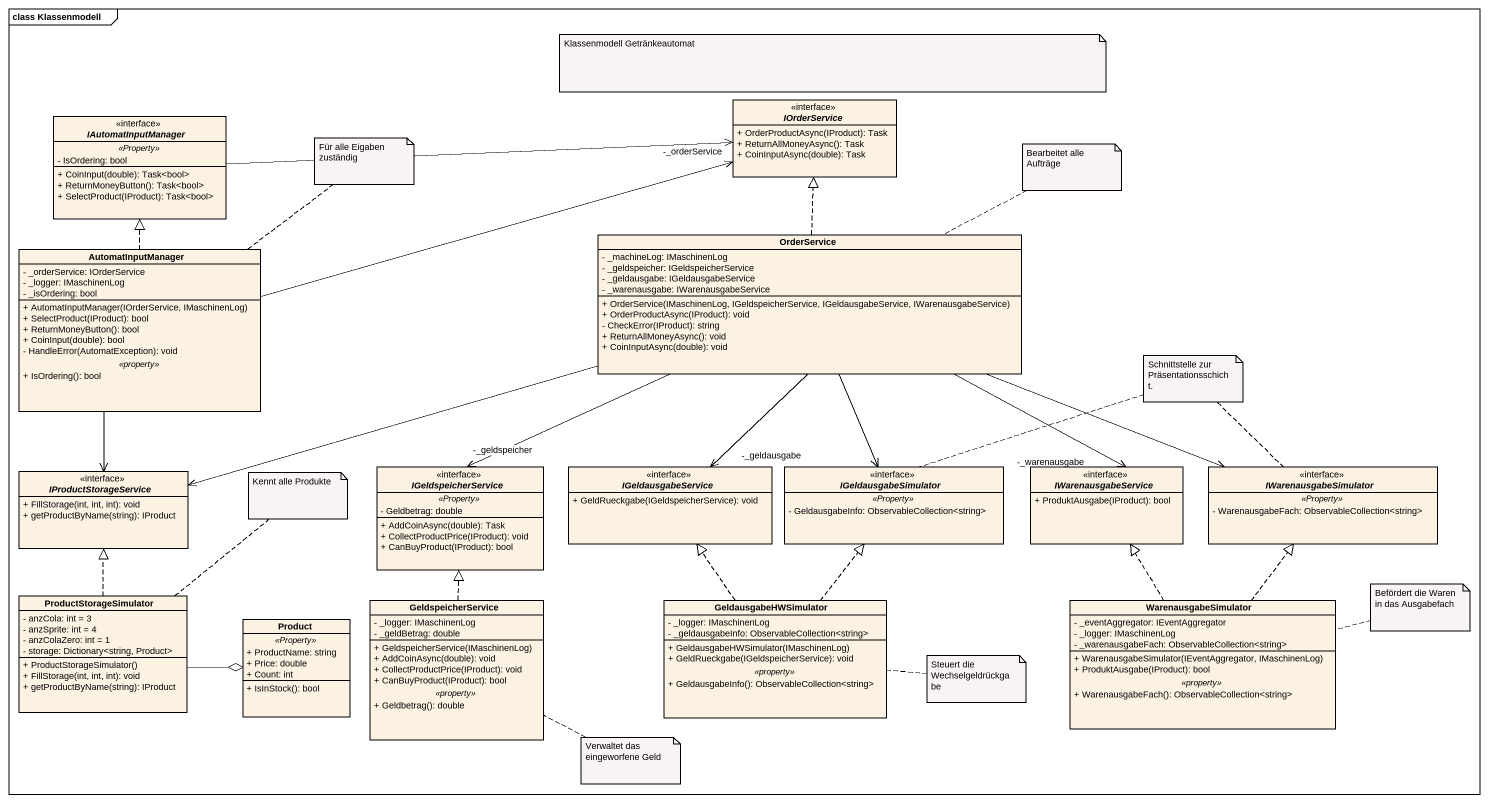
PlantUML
@startuml
mainframe class Klassenmodell
hide circle
hide empty members
skinparam classAttributeIconSize 0
interface IOrderService <<interface>> {
  + OrderProductAsync(IProduct): Task
  + ReturnAllMoneyAsync(): Task
  + CoinInputAsync(double): Task
}
interface IAutomatInputManager <<interface>> {
  .. <<Property>> ..
  - IsOrdering: bool
  --
  + CoinInput(double): Task<bool>
  + ReturnMoneyButton(): Task<bool>
  + SelectProduct(IProduct): Task<bool>
}
class AutomatInputManager {
  - _orderService: IOrderService
  - _logger: IMaschinenLog
  - _isOrdering: bool
  --
  + AutomatInputManager(IOrderService, IMaschinenLog)
  + SelectProduct(IProduct): bool
  + ReturnMoneyButton(): bool
  + CoinInput(double): bool
  - HandleError(AutomatException): void
  .. <<property>> ..
  + IsOrdering(): bool
}
class OrderService {
  - _machineLog: IMaschinenLog
  - _geldspeicher: IGeldspeicherService
  - _geldausgabe: IGeldausgabeService
  - _warenausgabe: IWarenausgabeService
  + OrderService(IMaschinenLog, IGeldspeicherService, IGeldausgabeService, IWarenausgabeService)
  + OrderProductAsync(IProduct): void
  - CheckError(IProduct): string
  + ReturnAllMoneyAsync(): void
  + CoinInputAsync(double): void
}
interface IProductStorageService <<interface>> {
  + FillStorage(int, int, int): void
  + getProductByName(string): IProduct
}
interface IGeldspeicherService <<interface>> {
  .. <<Property>> ..
  - Geldbetrag: double
  --
  + AddCoinAsync(double): Task
  + CollectProductPrice(IProduct): void
  + CanBuyProduct(IProduct): bool
}
interface IGeldausgabeService <<interface>> {
  + GeldRueckgabe(IGeldspeicherService): void
}
interface IGeldausgabeSimulator <<interface>> {
  .. <<Property>> ..
  - GeldausgabeInfo: ObservableCollection<string>
}
interface IWarenausgabeService <<interface>> {
  + ProduktAusgabe(IProduct): bool
}
interface IWarenausgabeSimulator <<interface>> {
  .. <<Property>> ..
  - WarenausgabeFach: ObservableCollection<string>
}
class ProductStorageSimulator {
  - anzCola: int = 3
  - anzSprite: int = 4
  - anzColaZero: int = 1
  - storage: Dictionary<string, Product>
  + ProductStorageSimulator()
  + FillStorage(int, int, int): void
  + getProductByName(string): IProduct
}
class GeldspeicherService {
  - _logger: IMaschinenLog
  - _geldBetrag: double
  --
  + GeldspeicherService(IMaschinenLog)
  + AddCoinAsync(double): void
  + CollectProductPrice(IProduct): void
  + CanBuyProduct(IProduct): bool
  .. <<property>> ..
  + Geldbetrag(): double
}
class GeldausgabeHWSimulator {
  - _logger: IMaschinenLog
  - _geldausgabeInfo: ObservableCollection<string>
  --
  + GeldausgabeHWSimulator(IMaschinenLog)
  + GeldRueckgabe(IGeldspeicherService): void
  .. <<property>> ..
  + GeldausgabeInfo(): ObservableCollection<string>
}
class WarenausgabeSimulator {
  - _eventAggregator: IEventAggregator
  - _logger: IMaschinenLog
  - _warenausgabeFach: ObservableCollection<string>
  --
  + WarenausgabeSimulator(IEventAggregator, IMaschinenLog)
  + ProduktAusgabe(IProduct): bool
  .. <<property>> ..
  + WarenausgabeFach(): ObservableCollection<string>
}
class Product {
  .. <<Property>> ..
  + ProductName: string
  + Price: double
  + Count: int
  --
  + IsInStock(): bool
}
IAutomatInputManager -right-> IOrderService
AutomatInputManager -right-> "-_orderService" IOrderService
AutomatInputManager .up.|> IAutomatInputManager
AutomatInputManager --> IProductStorageService
OrderService .up.|> IOrderService
OrderService -left-> IProductStorageService
OrderService --> "-_geldspeicher" IGeldspeicherService
OrderService --> "-_geldausgabe" IGeldausgabeService
OrderService --> IGeldausgabeSimulator
OrderService --> "-_warenausgabe" IWarenausgabeService
OrderService -right-> IWarenausgabeSimulator
ProductStorageSimulator .up.|> IProductStorageService
ProductStorageSimulator -right-o Product
GeldspeicherService .up.|> IGeldspeicherService
GeldausgabeHWSimulator .up.|> IGeldausgabeService
GeldausgabeHWSimulator .up.|> IGeldausgabeSimulator
WarenausgabeSimulator .up.|> IWarenausgabeService
WarenausgabeSimulator .up.|> IWarenausgabeSimulator
note as N1
  Klassenmodell Getränkeautomat
end note
note top of AutomatInputManager : Für alle Eigaben zuständig
note right of OrderService : Bearbeitet alle Aufträge
note as N4
  Schnittstelle zur Präsentationsschicht.
end note
N4 .. IWarenausgabeSimulator
N4 .. IGeldausgabeSimulator
note top of ProductStorageSimulator : Kennt alle Produkte
note right of WarenausgabeSimulator : Befördert die Waren in das Ausgabefach
note right of GeldausgabeHWSimulator : Steuert die Wechselgeldrückgabe
note right of GeldspeicherService : Verwaltet das eingeworfene Geld
@enduml
